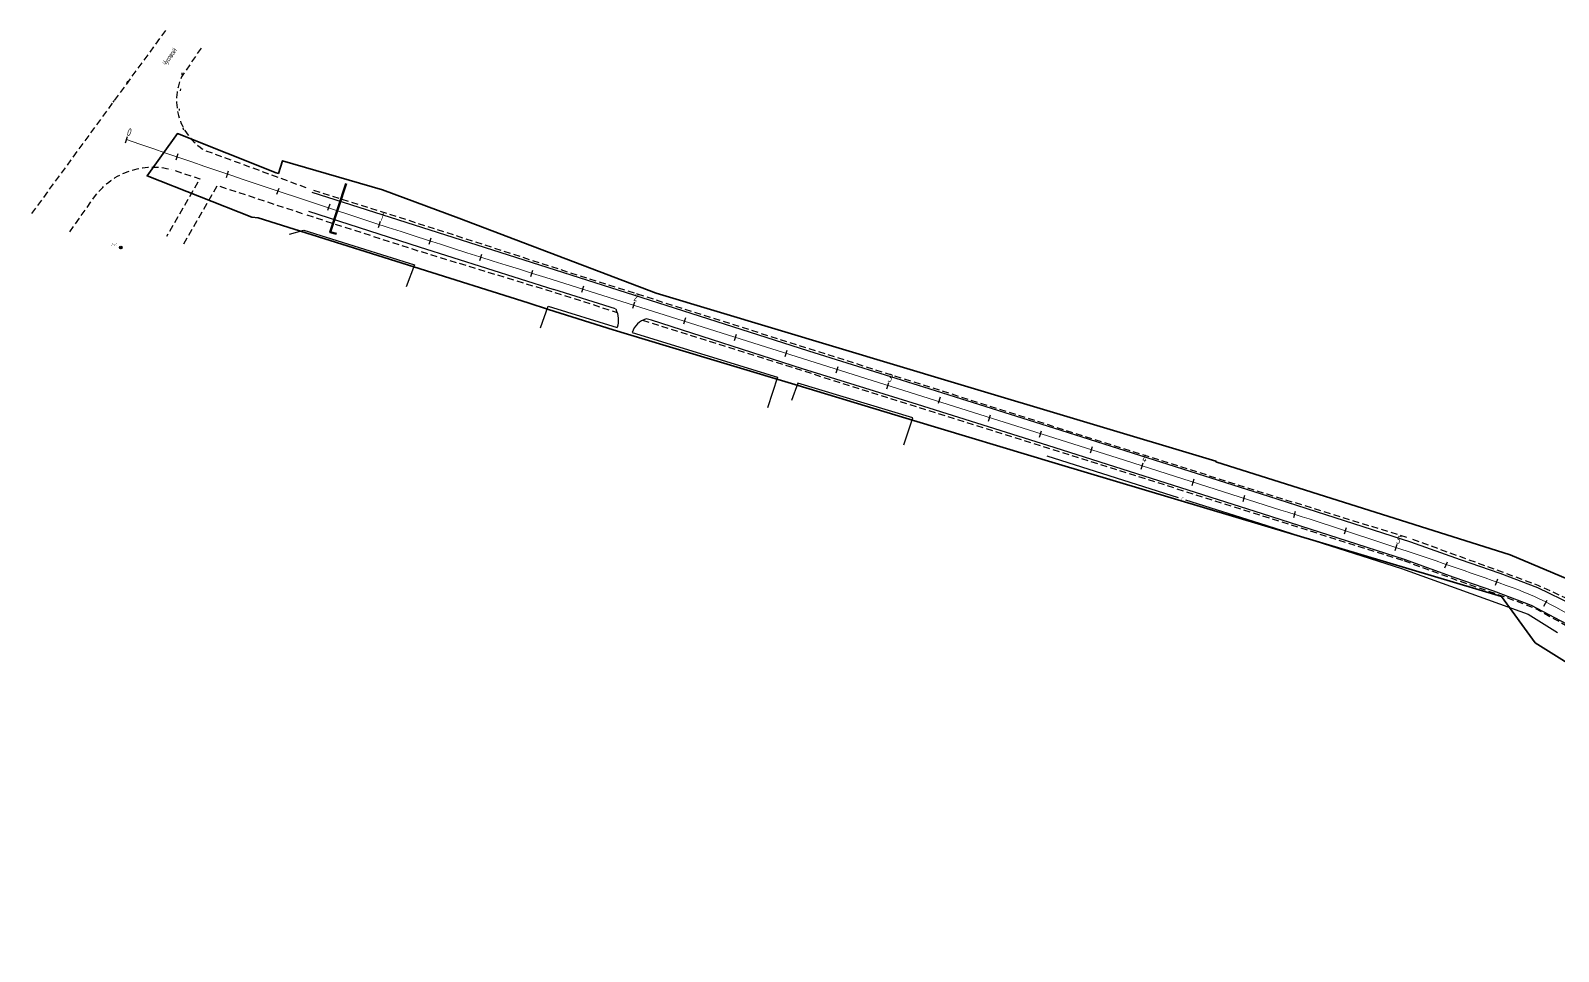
# Model space of a CAD drawing. Header units: metres. Extents: x 245702 to 2250761, y -1588929 to 6439132.
# Drawn here: x 2241850 to 2242423, y 540565 to 540911 of the extents above; entities that cross this region are included whole.
import ezdxf

# ---------------------------------------------------------------- set-up
doc = ezdxf.new("R2010")
doc.units = ezdxf.units.M
doc.linetypes.add('CONTI', pattern=[0])
doc.linetypes.add('DASHED2', pattern=[0.375, 0.25, -0.125])
doc.layers.add('10', color=1, linetype='Continuous', lineweight=35)
for name, color, linetype in [('NAD_MDEFAULT', 7, 'CONTI'), ('SIT_LDEFAULT', 7, 'CONTI'), ('USLZNDEFAULT', 7, 'CONTI'), ('ОСЬ_ВЕРХ_ПОКРЫТИЯ_ПИКЕТЫ', 1, 'Continuous'), ('разметка', 7, 'Continuous')]:
    doc.layers.add(name, color=color, linetype=linetype)
doc.styles.add('eskd', font='spds.shx', dxfattribs={"width": 1.2, "oblique": 15})
doc.styles.get("Standard").update_dxf_attribs({"font": 'simplex.shx'})
doc.linetypes.add('FENCELINE2', pattern='A,0.25,-0.1,[132,ltypeshp.shx,S=0.1,R=0,X=-0.1,Y=0],-0.1,1', length=1.45)

# ---------------------------------------------------------------- blocks, each defined once
blk = doc.blocks.new('BL_7')
at = {"color": 0}
for p, q in [((-0.35, 0.35), (0.35, -0.35)), ((-0.35, -0.35), (0.35, 0.35))]:
    blk.add_line(p, q, dxfattribs=at)
blk.add_circle((0, 0), 0.5, dxfattribs=at)

msp = doc.modelspace()

# ---------------------------------------------------------------- linework, layer by layer
at = {"linetype": 'DASHED2', "ltscale": 10, "flags": 128}
for points in [[(2241901, 540910.66), (2241850.44, 540841.52)], [(2241904.6, 540858.12), (2241913.87, 540855.07), (2241901.43, 540833.42)], [(2241907.93, 540830.7), (2241920.47, 540852.59), (2241952.4, 540842.05)], [(2241956.44, 540850.82), (2241998.35, 540837.54), (2242048.27, 540821.31), (2242233.28, 540762.43), (2242313.92, 540736.88), (2242367.08, 540720.42)], [(2241953.97, 540841.54), (2241996.05, 540827.97), (2242046.3, 540812.65), (2242070.38, 540804.97)], [(2242079.84, 540802.01), (2242231.59, 540754.23), (2242312.23, 540728.69), (2242365.19, 540711.87)], [(2242368.44, 540719.96), (2242387.71, 540712.9), (2242402.02, 540707.7), (2242415.5, 540702.64), (2242427.98, 540696.97), (2242439.96, 540688.8), (2242459.97, 540672.36), (2242486.16, 540653.83), (2242500.81, 540645.63), (2242507.86, 540642.47), (2242520.44, 540638.07), (2242560.53, 540627.06), (2242576.04, 540623.39), (2242584.44, 540622.46), (2242593.24, 540621.39), (2242616.11, 540618.99), (2242666.73, 540615.14), (2242721.98, 540613.02), (2242777.7, 540609.62), (2242791.47, 540606.93), (2242806.07, 540602.7), (2242819.31, 540597.86), (2242827.22, 540594.26), (2242843.13, 540585.11), (2242859.47, 540573.3)], [(2242365.19, 540711.87), (2242386.19, 540704.2), (2242404.12, 540697.97), (2242414.45, 540693.99), (2242425.82, 540687.73), (2242437.8, 540679.56), (2242457.81, 540663.12), (2242484.01, 540644.59), (2242498.9, 540636.87), (2242506.72, 540633.64), (2242517.21, 540629.76), (2242559.03, 540618.52), (2242570.88, 540615.77), (2242582.39, 540613.8), (2242590.55, 540612.81), (2242613.95, 540609.75), (2242664.59, 540606.62), (2242719.98, 540604.93), (2242775.2, 540601.26), (2242788.76, 540598.77), (2242804.03, 540594.4), (2242816.51, 540589.86), (2242824.08, 540586.47), (2242839.86, 540577.31), (2242856.3, 540565.31)]]:
    msp.add_lwpolyline(points, dxfattribs=at)
for points in [[(2241914.34, 540904.06), (2241907.04, 540893.32, 0.376005), (2241915.66, 540865.78), (2241954.63, 540851.47)], [(2241865.13, 540835.15), (2241874.77, 540848.74, -0.307915), (2241903.4, 540858.51, -2.373374)]]:
    msp.add_lwpolyline(points, format="xyb", dxfattribs=at)
at = {"color": 6, "lineweight": 50, "flags": 128}
msp.add_lwpolyline([(2241968.69, 540853.32), (2241962.73, 540835.06), (2241965.11, 540834.37)], dxfattribs=at)
at = {"elevation": 213.75, "flags": 128}
for points in [[(2242415.47, 540701.67), (2242415.47, 540701.67), (2242401.28, 540707.03), (2242386.42, 540712.18), (2242367.83, 540718.82), (2242314.6, 540735.95), (2242234.08, 540761.56), (2242185.28, 540776.96), (2242142.19, 540790.42), (2242085.54, 540808.56), (2241955.97, 540849.96)], [(2242069.76, 540806.32), (2242046.6, 540813.55)], [(2242426.3, 540688.08), (2242413.12, 540695.1), (2242398.92, 540700.46), (2242384.07, 540705.61), (2242365.47, 540712.25), (2242312.24, 540729.38), (2242231.73, 540754.99), (2242182.93, 540770.39), (2242139.83, 540783.85), (2242083.19, 540801.99), (2242081.24, 540802.56)], [(2242428.88, 540695.22), (2242415.47, 540701.67)]]:
    msp.add_lwpolyline(points, dxfattribs=at)
at = {"flags": 128}
msp.add_lwpolyline([(2241954.67, 540842.96), (2241996.1, 540829.57), (2242046.59, 540813.56)], dxfattribs=at)
at = {"linetype": 'FENCELINE2', "lineweight": 25, "ltscale": 4, "flags": 128}
for points in [[(2241947.5, 540834.34), (2241952.86, 540835.83), (2241994.37, 540822.86), (2241994.37, 540822.86), (2241991.26, 540814.55)], [(2242041.6, 540799.12), (2242044.48, 540807.27), (2242070.38, 540799.26)], [(2242075.97, 540797.47), (2242130.47, 540780.69), (2242126.68, 540769.12)], [(2242177.76, 540755.32), (2242181.15, 540765.46), (2242138.03, 540778.41), (2242135.67, 540771.87)]]:
    msp.add_lwpolyline(points, dxfattribs=at)
at = {"flags": 128}
msp.add_lwpolyline([(2242069.8, 540806.28, -0.177387), (2242070.37, 540799.25, -1.150823)], format="xyb", dxfattribs=at)
at = {"color": 5, "lineweight": 30, "elevation": 216.85, "flags": 128}
for points in [[(2242231.42, 540751.13), (2242280.57, 540735.56)], [(2242283.38, 540734.65), (2242311.15, 540725.89), (2242364.33, 540708.95), (2242411.77, 540691.8), (2242422.79, 540684.96)]]:
    msp.add_lwpolyline(points, dxfattribs=at)
msp.add_arc((2242083.28, 540795.16), 7.68, 105.6542, 162.6209)
at = {"layer": '10'}
for points in [[(2242459.48, 540652.9), (2242414.45, 540681.08), (2242401.86, 540698.4), (2242323.96, 540721.68), (2242234.54, 540748.39), (2242181.42, 540764.44), (2242138.19, 540777.49), (2242087.45, 540792.81), (2242068.79, 540798.45), (2242044.6, 540806.09), (2242036.99, 540808.49), (2241994.15, 540822.02), (2241935.77, 540840.48), (2241933.43, 540840.62), (2241894.09, 540856.17), (2241905.47, 540872.04), (2241942.55, 540857.34)], [(2241942.55, 540857.34), (2241943.35, 540857.1), (2241944.89, 540861.84), (2241982.38, 540850.96), (2242010.94, 540840.32), (2242084.91, 540812.22), (2242196.83, 540778.61), (2242294.77, 540749.23), (2242294.77, 540748.93), (2242405.05, 540714.01), (2242442.63, 540698.23)]]:
    msp.add_lwpolyline(points, dxfattribs=at)
at = {"layer": 'SIT_LDEFAULT', "color": 7}
for p, q in [((2241886.56, 540891.11), (2241886.99, 540891.72)), ((2241907.23, 540894.07), (2241907.31, 540894.82)), ((2241906.65, 540888.11), (2241906.72, 540888.86)), ((2241881.38, 540883.74), (2241881.81, 540884.35)), ((2241906.31, 540880.62), (2241906.27, 540881.28)), ((2241907.94, 540873.34), (2241907.65, 540874.03))]:
    msp.add_line(p, q, dxfattribs=at)
at = {"layer": 'ОСЬ_ВЕРХ_ПОКРЫТИЯ_ПИКЕТЫ'}
for p, q in [((2241886.05, 540868.52), (2241886.8, 540870.91)), ((2241886.05, 540868.52), (2241886.8, 540870.91)), ((2241904.99, 540862.14), (2241905.75, 540864.52)), ((2241923.91, 540855.61), (2241924.67, 540857.99)), ((2241942.74, 540849.26), (2241943.62, 540851.6)), ((2241961.89, 540843.26), (2241962.72, 540845.62)), ((2241980.82, 540836.77), (2241981.61, 540839.14)), ((2241980.82, 540836.77), (2241981.61, 540839.14)), ((2241999.83, 540830.52), (2242000.6, 540832.9)), ((2242018.9, 540824.45), (2242019.65, 540826.83)), ((2242037.99, 540818.48), (2242038.73, 540820.86)), ((2242057.08, 540812.53), (2242057.82, 540814.92)), ((2242076.17, 540806.59), (2242076.92, 540808.97)), ((2242076.17, 540806.59), (2242076.92, 540808.97)), ((2242095.27, 540800.64), (2242096.01, 540803.03)), ((2242114.28, 540794.4), (2242115.02, 540796.79)), ((2242133.34, 540788.38), (2242134.09, 540790.77)), ((2242152.4, 540782.34), (2242153.15, 540784.73)), ((2242171.46, 540776.31), (2242172.21, 540778.7)), ((2242171.46, 540776.31), (2242172.21, 540778.7)), ((2242190.74, 540770.92), (2242191.48, 540773.3)), ((2242209.58, 540764.17), (2242210.32, 540766.55)), ((2242228.67, 540758.22), (2242229.42, 540760.61)), ((2242247.77, 540752.28), (2242248.51, 540754.66)), ((2242266.81, 540746.17), (2242267.54, 540748.56)), ((2242266.81, 540746.17), (2242267.54, 540748.56)), ((2242285.9, 540740.1), (2242286.61, 540742.5)), ((2242304.95, 540734.02), (2242305.66, 540736.41)), ((2242323.95, 540728), (2242324.66, 540730.39)), ((2242342.97, 540721.87), (2242343.71, 540724.26)), ((2242361.92, 540715.66), (2242362.72, 540718.03)), ((2242380.65, 540709.15), (2242381.55, 540711.48)), ((2242399.58, 540702.69), (2242400.45, 540705.09)), ((2242417.74, 540694.81), (2242418.92, 540697.01))]:
    msp.add_line(p, q, dxfattribs=at)
at = {"layer": 'разметка', "lineweight": 18, "ltscale": 7}
msp.add_lwpolyline([(2241886.46, 540869.8, 0.008446), (2242043.55, 540818.05), (2242257.75, 540750.4, 0.003289), (2242257.75, 540750.4), (2242319.12, 540730.86, -0.008681), (2242403.64, 540702.6, -0.072641), (2242435.67, 540686.02, 0.018937), (2242485.82, 540648.42, 0.039995), (2242499.48, 540641.04, 0.038892), (2242540.42, 540627.44, 0.047794), (2242611.4, 540614.2), (2242630.27, 540612.92)], format="xyb", dxfattribs=at)

# ---------------------------------------------------------------- block references
at = {"layer": 'USLZNDEFAULT', "color": 7}
for p, xscale, yscale, zscale, rotation in [((2241884.22, 540829.27), 0.999891400002628, 0.999891400002628, 0.999891400002628, 343.014105092255), ((2241884.23, 540829.27), 0.9998915527322408, 0.9998915527322408, 0.9998915527322408, 343.0140763560092)]:
    msp.add_blockref('BL_7', p, dxfattribs=dict(at, xscale=xscale, yscale=yscale, zscale=zscale, rotation=rotation))

# ---------------------------------------------------------------- texts
at = {"color": 5, "lineweight": 50, "insert": (2242282.02, 540735.64), "char_height": 1, "attachment_point": 1, "rotation": 340.9496}
msp.add_mtext_dynamic_manual_height_columns('Г', width=0.2021, gutter_width=1, heights=[0], dxfattribs=at)
at = {"layer": 'NAD_MDEFAULT', "color": 7, "style": 'eskd', "oblique": 10, "width": 0.8}
for s, height, rotation, p in [('Чусовой', 2, 54.0141, (2241901.13, 540897.24)), (' Рп-1', 0.875, 2.9949, (2241880.35, 540829.84))]:
    msp.add_text(s, height=height, rotation=rotation, dxfattribs=at).set_placement(p)
at = {"layer": 'ОСЬ_ВЕРХ_ПОКРЫТИЯ_ПИКЕТЫ', "width": 0.6}
for s, rotation, p in [('0', 342.3223, (2241886.29, 540871.33)), ('1', 341.4794, (2241981.22, 540839.53)), ('2', 342.7058, (2242076.27, 540809.44)), ('3', 342.7058, (2242171.57, 540779.16)), ('4', 342.9945, (2242266.9, 540749.02)), ('5', 341.2314, (2242362.09, 540718.51))]:
    msp.add_text(s, height=3, rotation=rotation, dxfattribs=at).set_placement(p)

doc.saveas('drawing.dxf')
